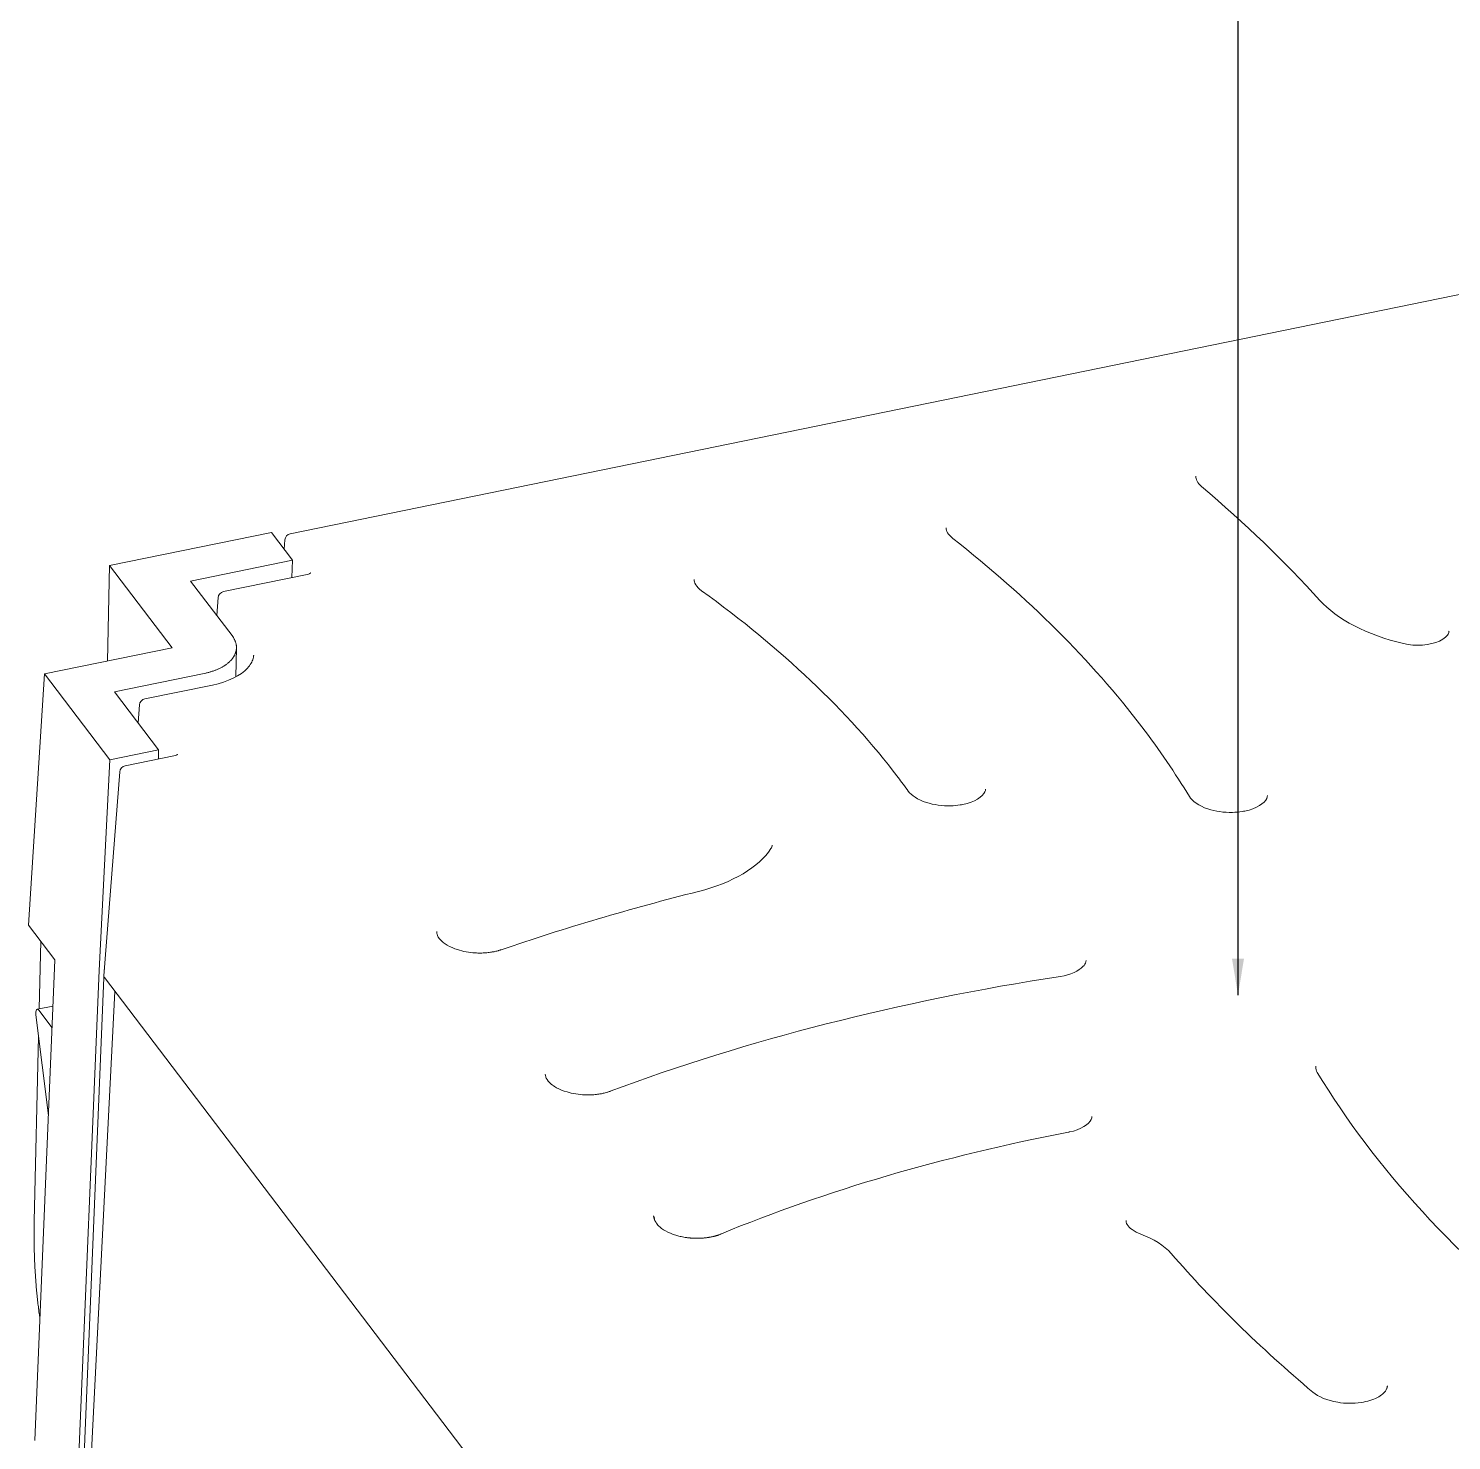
# Model space of a CAD drawing. Header units: millimetres. Extents: x 4267 to 8467, y 166 to 3136.
# Drawn here: x 4590.2 to 4687.8, y 1845.7 to 1942.5 of the extents above; entities that cross this region are included whole.
import ezdxf

# ---------------------------------------------------------------- set-up
doc = ezdxf.new("R2010")
doc.units = ezdxf.units.MM
doc.styles.get("Standard").update_dxf_attribs({"font": 'SimSun.ttf'})
doc.dimstyles.new('ISO-25', dxfattribs={"dimtxt": 2.5, "dimasz": 2.5, "dimexe": 1.25, "dimexo": 0.625, "dimtad": 1, "dimtxsty": 'Standard', "dimcen": 2.5, "dimadec": 0, "dimazin": 0, "dimtfac": 1, "dimtmove": 0, "dimatfit": 3, "dimfxl": 1, "dimarcsym": 0})

msp = doc.modelspace()

# ---------------------------------------------------------------- linework, layer by layer
at = {"linetype": 'Continuous', "lineweight": 5}
for p, q in [((4691.129, 1924.833, 326.374), (4608.195, 1907.862, 326.374)), ((4595.814, 1905.683, 326.374), (4606.905, 1907.952, 326.374)), ((4606.905, 1907.952, 326.374), (4608.348, 1906.055, 326.374)), ((4607.831, 1907.45, 326.374), (4607.78, 1906.802, 326.374)), ((4595.658, 1899.137, 326.374), (4595.814, 1905.683, 326.374)), ((4595.814, 1905.683, 326.374), (4600.103, 1900.047, 326.374)), ((4601.361, 1904.626, 326.374), (4608.348, 1906.055, 326.374)), ((4608.348, 1906.055, 326.374), (4608.304, 1904.859, 326.374)), ((4604.207, 1900.886, 326.374), (4601.361, 1904.626, 326.374)), ((4609.35, 1905.073, 326.374), (4603.617, 1903.9, 326.374)), ((4603.253, 1903.488, 326.374), (4603.158, 1902.265, 326.374)), ((4600.103, 1900.047, 326.374), (4591.358, 1898.257, 326.374)), ((4604.469, 1898.065, 326.374), (4604.506, 1900.053, 326.374)), ((4591.358, 1898.257, 326.374), (4590.248, 1881.043, 326.374)), ((4591.358, 1898.257, 326.374), (4595.83, 1892.381, 326.374)), ((4596.145, 1897.035, 326.374), (4602.305, 1898.296, 326.374)), ((4599.168, 1893.064, 326.374), (4596.145, 1897.035, 326.374)), ((4602.854, 1897.496, 326.374), (4598.22, 1896.548, 326.374)), ((4597.856, 1896.135, 326.374), (4597.761, 1894.913, 326.374)), ((4595.83, 1892.381, 326.374), (4599.168, 1893.064, 326.374)), ((4599.168, 1893.064, 326.374), (4599.154, 1892.423, 326.374)), ((4595.83, 1892.381, 326.374), (4595.093, 1877.924, 326.374)), ((4600.224, 1892.642, 326.374), (4596.874, 1891.956, 326.374)), ((4596.51, 1891.544, 326.374), (4595.419, 1877.562, 326.374)), ((4590.248, 1881.043, 326.374), (4592.064, 1878.656, 326.374)), ((4591.095, 1879.93, 326.374), (4590.987, 1875.297, 326.374)), ((4592.064, 1878.656, 326.374), (4590.674, 1845.703, 326.374)), ((4593.572, 1841.869, 326.374), (4595.093, 1877.924, 326.374)), ((4593.942, 1841.945, 326.374), (4595.428, 1877.993, 326.374)), ((4595.428, 1877.993, 326.374), (4595.453, 1877.998, 326.374)), ((4595.428, 1877.993, 326.374), (4595.45, 1877.964, 326.374)), ((4595.455, 1877.448, 326.374), (4631.563, 1830.003, 326.374)), ((4596.18, 1876.495, 326.374), (4593.83, 1830.359, 326.374)), ((4591.931, 1875.49, 326.374), (4590.841, 1875.267, 326.374)), ((4591.868, 1873.996, 326.374), (4590.952, 1875.2, 326.374)), ((4590.758, 1874.893, 326.374), (4591.614, 1867.975, 326.374)), ((4590.942, 1873.402, 326.374), (4590.646, 1860.735, 326.374))]:
    msp.add_line(p, q, dxfattribs=at)
for points in [[(4609.598, 1905.183), (4609.596, 1905.182, -0.001584), (4609.594, 1905.181, -0.001574), (4609.592, 1905.179, -0.001562), (4609.591, 1905.178, -0.001548), (4609.589, 1905.176, -0.001535), (4609.587, 1905.175, -0.001523), (4609.585, 1905.173, -0.001511), (4609.584, 1905.172, -0.001499), (4609.582, 1905.17, -0.001487), (4609.58, 1905.169, -0.001475), (4609.578, 1905.168, -0.001464), (4609.576, 1905.166, -0.001452), (4609.574, 1905.165, -0.001441), (4609.572, 1905.163, -0.00143), (4609.57, 1905.162, -0.001419), (4609.568, 1905.161, -0.001408), (4609.566, 1905.159, -0.001398), (4609.564, 1905.158, -0.001388), (4609.562, 1905.157, -0.001377), (4609.56, 1905.155, -0.001368), (4609.558, 1905.154, -0.001357), (4609.556, 1905.153, -0.001347), (4609.554, 1905.151, -0.001338), (4609.552, 1905.15, -0.001332), (4609.55, 1905.149, -0.001319), (4609.548, 1905.147, -0.001302), (4609.546, 1905.146, -0.001304), (4609.544, 1905.145, -0.001322), (4609.542, 1905.143, -0.001276), (4609.54, 1905.142, -0.001184), (4609.538, 1905.141, -0.001298), (4609.535, 1905.14, -0.001536), (4609.533, 1905.138, -0.001158), (4609.531, 1905.137, -0.000397), (4609.529, 1905.136, -0.00162), (4609.527, 1905.135, -0.002755), (4609.523, 1905.133, -0.001334), (4609.518, 1905.13, -0.000704)], [(4609.598, 1905.183), (4609.596, 1905.183, 0.001744), (4609.595, 1905.182, 0.001752), (4609.593, 1905.181, 0.00176), (4609.592, 1905.18, 0.001768), (4609.591, 1905.179, 0.001775), (4609.589, 1905.179, 0.001783), (4609.588, 1905.178, 0.00179), (4609.587, 1905.177, 0.001797), (4609.585, 1905.176, 0.001805), (4609.584, 1905.175, 0.001812), (4609.583, 1905.174, 0.001819), (4609.581, 1905.173, 0.001825), (4609.58, 1905.172, 0.001834), (4609.579, 1905.171, 0.001843), (4609.577, 1905.171, 0.001846), (4609.576, 1905.17, 0.001841), (4609.575, 1905.169, 0.001864), (4609.574, 1905.168, 0.001908), (4609.572, 1905.167, 0.00186), (4609.571, 1905.166, 0.001743), (4609.57, 1905.165, 0.001929), (4609.569, 1905.164, 0.002306), (4609.567, 1905.163, 0.001759), (4609.566, 1905.162, 0.000609), (4609.565, 1905.161, 0.002486), (4609.564, 1905.16, 0.004301), (4609.562, 1905.158, 0.002116), (4609.559, 1905.156, 0.001125)], [(4603.253, 1903.488), (4603.253, 1903.488, -0.000007), (4603.253, 1903.488, -0.000007), (4603.253, 1903.488, -0.000007), (4603.253, 1903.488, -0.000007), (4603.253, 1903.488, -0.000007), (4603.253, 1903.488, -0.000007), (4603.253, 1903.488, -0.000007), (4603.253, 1903.488, -0.000007), (4603.253, 1903.488, -0.000007), (4603.253, 1903.488, -0.000007), (4603.253, 1903.488, -0.000007), (4603.253, 1903.488, -0.000007), (4603.253, 1903.488, -0.000007), (4603.253, 1903.488, -0.000007), (4603.253, 1903.488, -0.000007), (4603.253, 1903.488, -0.000007), (4603.253, 1903.488, -0.000007), (4603.253, 1903.488, -0.000007), (4603.253, 1903.488, -0.000007), (4603.253, 1903.488, -0.000007), (4603.253, 1903.488, -0.000007), (4603.253, 1903.488, -0.000009), (4603.253, 1903.488, -0.000007), (4603.253, 1903.488, -0.000002), (4603.253, 1903.488, -0.000009), (4603.253, 1903.488, -0.000016), (4603.253, 1903.488, -0.000008), (4603.253, 1903.488, -0.000004)], [(4602.305, 1898.296), (4602.407, 1898.318, 0.004973), (4602.509, 1898.342, 0.005), (4602.609, 1898.367, 0.005085), (4602.708, 1898.395, 0.005263), (4602.805, 1898.425, 0.005427), (4602.902, 1898.456, 0.005581), (4602.996, 1898.489, 0.005748), (4603.088, 1898.524, 0.005934), (4603.179, 1898.561, 0.00613), (4603.267, 1898.6, 0.006333), (4603.353, 1898.64, 0.006552), (4603.436, 1898.682, 0.006779), (4603.517, 1898.725, 0.007026), (4603.596, 1898.77, 0.007275), (4603.671, 1898.816, 0.007549), (4603.743, 1898.864, 0.00782), (4603.813, 1898.913, 0.008122), (4603.879, 1898.963, 0.008415), (4603.942, 1899.014, 0.00874), (4604.002, 1899.066, 0.009044), (4604.058, 1899.119, 0.009394), (4604.111, 1899.173, 0.009724), (4604.161, 1899.227, 0.01006), (4604.208, 1899.283, 0.01033), (4604.25, 1899.339, 0.010772), (4604.29, 1899.395, 0.011155), (4604.327, 1899.453, 0.011498), (4604.36, 1899.512, 0.011993), (4604.39, 1899.571, 0.01244), (4604.417, 1899.632, 0.012835), (4604.441, 1899.693, 0.013194), (4604.461, 1899.755, 0.013529), (4604.477, 1899.818, 0.013821), (4604.49, 1899.881, 0.014072), (4604.5, 1899.945, 0.014198), (4604.505, 1900.009, 0.014212), (4604.507, 1900.073, 0.014344), (4604.505, 1900.137, 0.014564), (4604.5, 1900.202, 0.01405), (4604.491, 1900.266, 0.013003), (4604.478, 1900.33, 0.014018), (4604.461, 1900.394, 0.016174), (4604.44, 1900.46, 0.012068), (4604.418, 1900.521, 0.00442), (4604.396, 1900.577, 0.016101), (4604.36, 1900.646, 0.025878), (4604.296, 1900.751, 0.012078), (4604.207, 1900.887, 0.006274)], [(4600.472, 1892.753), (4600.471, 1892.751, -0.001557), (4600.469, 1892.75, -0.001548), (4600.467, 1892.748, -0.001537), (4600.465, 1892.747, -0.001524), (4600.464, 1892.745, -0.001512), (4600.462, 1892.744, -0.001501), (4600.46, 1892.742, -0.001489), (4600.458, 1892.741, -0.001478), (4600.456, 1892.74, -0.001467), (4600.454, 1892.738, -0.001456), (4600.453, 1892.737, -0.001445), (4600.451, 1892.735, -0.001434), (4600.449, 1892.734, -0.001423), (4600.447, 1892.733, -0.001413), (4600.445, 1892.731, -0.001403), (4600.443, 1892.73, -0.001393), (4600.441, 1892.729, -0.001383), (4600.439, 1892.727, -0.001373), (4600.437, 1892.726, -0.001363), (4600.435, 1892.724, -0.001354), (4600.433, 1892.723, -0.001344), (4600.431, 1892.722, -0.001334), (4600.429, 1892.72, -0.001326), (4600.427, 1892.719, -0.001319), (4600.425, 1892.718, -0.001307), (4600.423, 1892.716, -0.001291), (4600.421, 1892.715, -0.001293), (4600.419, 1892.714, -0.001311), (4600.416, 1892.713, -0.001265), (4600.414, 1892.711, -0.001174), (4600.412, 1892.71, -0.001288), (4600.41, 1892.709, -0.001524), (4600.408, 1892.708, -0.001149), (4600.406, 1892.706, -0.000394), (4600.404, 1892.705, -0.001608), (4600.401, 1892.704, -0.002735), (4600.397, 1892.702, -0.001324), (4600.392, 1892.699, -0.000699)], [(4600.472, 1892.753), (4600.471, 1892.752, 0.001754), (4600.469, 1892.751, 0.001763), (4600.468, 1892.75, 0.001772), (4600.467, 1892.749, 0.00178), (4600.465, 1892.749, 0.001789), (4600.464, 1892.748, 0.001798), (4600.463, 1892.747, 0.001806), (4600.461, 1892.746, 0.001815), (4600.46, 1892.745, 0.001823), (4600.458, 1892.744, 0.001832), (4600.457, 1892.743, 0.00184), (4600.456, 1892.743, 0.001847), (4600.455, 1892.742, 0.001857), (4600.453, 1892.741, 0.001868), (4600.452, 1892.74, 0.001871), (4600.451, 1892.739, 0.001868), (4600.449, 1892.738, 0.001892), (4600.448, 1892.737, 0.001937), (4600.447, 1892.736, 0.001891), (4600.446, 1892.735, 0.001772), (4600.444, 1892.734, 0.001962), (4600.443, 1892.733, 0.002348), (4600.442, 1892.732, 0.001792), (4600.441, 1892.731, 0.00062), (4600.44, 1892.73, 0.002534), (4600.438, 1892.729, 0.00439), (4600.436, 1892.728, 0.002162), (4600.434, 1892.725, 0.00115)], [(4596.51, 1891.544), (4596.51, 1891.544, -0.000007), (4596.51, 1891.544, -0.000007), (4596.51, 1891.544, -0.000007), (4596.51, 1891.544, -0.000007), (4596.51, 1891.544, -0.000007), (4596.51, 1891.544, -0.000007), (4596.51, 1891.544, -0.000007), (4596.51, 1891.544, -0.000007), (4596.51, 1891.544, -0.000007), (4596.51, 1891.544, -0.000007), (4596.51, 1891.544, -0.000007), (4596.51, 1891.544, -0.000007), (4596.51, 1891.544, -0.000007), (4596.51, 1891.544, -0.000007), (4596.51, 1891.544, -0.000007), (4596.51, 1891.544, -0.000007), (4596.51, 1891.544, -0.000007), (4596.51, 1891.544, -0.000007), (4596.51, 1891.544, -0.000007), (4596.51, 1891.544, -0.000007), (4596.51, 1891.544, -0.000007), (4596.51, 1891.544, -0.000009), (4596.51, 1891.544, -0.000007), (4596.51, 1891.544, -0.000002), (4596.51, 1891.544, -0.000009), (4596.51, 1891.544, -0.000016), (4596.51, 1891.544, -0.000008), (4596.51, 1891.544, -0.000004)], [(4618.813, 1879.754), (4618.807, 1879.759, -0.0008), (4618.8, 1879.763, -0.000805), (4618.793, 1879.768, -0.000809), (4618.787, 1879.773, -0.00081), (4618.78, 1879.777, -0.000813), (4618.774, 1879.782, -0.000815), (4618.767, 1879.786, -0.000818), (4618.761, 1879.791, -0.00082), (4618.754, 1879.796, -0.000823), (4618.748, 1879.8, -0.000825), (4618.742, 1879.805, -0.000828), (4618.735, 1879.81, -0.00083), (4618.729, 1879.814, -0.000833), (4618.723, 1879.819, -0.000837), (4618.716, 1879.824, -0.000838), (4618.71, 1879.828, -0.000835), (4618.704, 1879.833, -0.000845), (4618.698, 1879.838, -0.000864), (4618.692, 1879.843, -0.000843), (4618.686, 1879.847, -0.00079), (4618.68, 1879.852, -0.000873), (4618.674, 1879.857, -0.001042), (4618.668, 1879.862, -0.000797), (4618.662, 1879.866, -0.000279), (4618.657, 1879.87, -0.001123), (4618.65, 1879.876, -0.001944), (4618.64, 1879.884, -0.00096), (4618.627, 1879.895, -0.000512)], [(4595.455, 1877.448), (4595.453, 1877.451, -0.004832), (4595.45, 1877.455, -0.004819), (4595.448, 1877.458, -0.004874), (4595.446, 1877.461, -0.005013), (4595.444, 1877.465, -0.005123), (4595.442, 1877.468, -0.005224), (4595.44, 1877.472, -0.00532), (4595.437, 1877.476, -0.005431), (4595.436, 1877.479, -0.005531), (4595.434, 1877.483, -0.005638), (4595.432, 1877.487, -0.005734), (4595.431, 1877.49, -0.005835), (4595.429, 1877.494, -0.005933), (4595.428, 1877.498, -0.006045), (4595.426, 1877.502, -0.006117), (4595.425, 1877.506, -0.00617), (4595.424, 1877.51, -0.006308), (4595.423, 1877.514, -0.006532), (4595.422, 1877.518, -0.006408), (4595.421, 1877.522, -0.006033), (4595.42, 1877.526, -0.006751), (4595.42, 1877.53, -0.008175), (4595.419, 1877.534, -0.006197), (4595.419, 1877.538, -0.002024), (4595.418, 1877.541, -0.008915), (4595.418, 1877.546, -0.015487), (4595.418, 1877.553, -0.00751), (4595.419, 1877.562, -0.003938)], [(4626.312, 1869.977), (4626.305, 1869.981, -0.000778), (4626.298, 1869.986, -0.000783), (4626.291, 1869.99, -0.000787), (4626.284, 1869.995, -0.000788), (4626.277, 1869.999, -0.00079), (4626.27, 1870.004, -0.000793), (4626.263, 1870.008, -0.000796), (4626.256, 1870.013, -0.000798), (4626.249, 1870.017, -0.000801), (4626.243, 1870.022, -0.000803), (4626.236, 1870.027, -0.000806), (4626.229, 1870.031, -0.000808), (4626.223, 1870.036, -0.000811), (4626.216, 1870.04, -0.000815), (4626.21, 1870.045, -0.000816), (4626.203, 1870.05, -0.000813), (4626.196, 1870.054, -0.000823), (4626.19, 1870.059, -0.000842), (4626.184, 1870.064, -0.000821), (4626.177, 1870.068, -0.000769), (4626.171, 1870.073, -0.000851), (4626.165, 1870.078, -0.001016), (4626.158, 1870.082, -0.000777), (4626.152, 1870.087, -0.000272), (4626.147, 1870.091, -0.001095), (4626.14, 1870.096, -0.001896), (4626.129, 1870.104, -0.000936), (4626.115, 1870.115, -0.000499)], [(4661.606, 1866.856), (4661.605, 1866.856, 0.000005), (4661.604, 1866.856, 0.000005), (4661.603, 1866.855, 0.000005), (4661.603, 1866.855, 0.000005), (4661.602, 1866.855, 0.000005), (4661.601, 1866.855, 0.000005), (4661.6, 1866.855, 0.000005), (4661.599, 1866.855, 0.000005), (4661.598, 1866.854, 0.000005), (4661.597, 1866.854, 0.000005), (4661.597, 1866.854, 0.000005), (4661.596, 1866.854, 0.000005), (4661.595, 1866.854, 0.000005), (4661.594, 1866.854, 0.000005), (4661.593, 1866.853, 0.000005), (4661.592, 1866.853, 0.000005), (4661.592, 1866.853, 0.000005), (4661.591, 1866.853, 0.000005), (4661.59, 1866.853, 0.000005), (4661.589, 1866.853, 0.000005), (4661.588, 1866.852, 0.000005), (4661.587, 1866.852, 0.000005), (4661.587, 1866.852, 0.000005), (4661.586, 1866.852, 0.000006), (4661.585, 1866.852, 0.000005), (4661.584, 1866.852, 0.000003), (4661.583, 1866.851, 0.000006), (4661.582, 1866.851, 0.000013), (4661.581, 1866.851, 0.000001), (4661.581, 1866.851, -0.000034), (4661.58, 1866.851, -0.000068), (4661.579, 1866.851, -0.000108), (4661.578, 1866.85, -0.000122), (4661.577, 1866.85, -0.000114), (4661.576, 1866.85, -0.000112), (4661.576, 1866.85, -0.000114), (4661.575, 1866.85, -0.000115), (4661.574, 1866.85, -0.000115), (4661.573, 1866.849, -0.000115), (4661.572, 1866.849, -0.000116), (4661.572, 1866.849, -0.000116), (4661.571, 1866.849, -0.000117), (4661.57, 1866.849, -0.000117), (4661.569, 1866.849, -0.000118), (4661.568, 1866.848, -0.000118), (4661.567, 1866.848, -0.000117), (4661.567, 1866.848, -0.000119), (4661.566, 1866.848, -0.000122), (4661.565, 1866.848, -0.000119), (4661.564, 1866.848, -0.000111), (4661.563, 1866.848, -0.000123), (4661.562, 1866.847, -0.000147), (4661.562, 1866.847, -0.000112), (4661.561, 1866.847, -0.000039), (4661.56, 1866.847, -0.000159), (4661.559, 1866.847, -0.000276), (4661.558, 1866.847, -0.000135), (4661.556, 1866.846, -0.000072)], [(4591.028, 1854.088), (4590.997, 1854.31, -0.00144), (4590.968, 1854.531, -0.001444), (4590.939, 1854.753, -0.001442), (4590.912, 1854.975, -0.001433), (4590.887, 1855.197, -0.001427), (4590.862, 1855.419, -0.001421), (4590.839, 1855.64, -0.001416), (4590.817, 1855.862, -0.00141), (4590.797, 1856.084, -0.001404), (4590.777, 1856.306, -0.001398), (4590.759, 1856.528, -0.001393), (4590.742, 1856.75, -0.001386), (4590.727, 1856.972, -0.001381), (4590.713, 1857.194, -0.001377), (4590.699, 1857.416, -0.001368), (4590.688, 1857.638, -0.001354), (4590.677, 1857.86, -0.00136), (4590.667, 1858.082, -0.00138), (4590.659, 1858.304, -0.001337), (4590.652, 1858.525, -0.001245), (4590.646, 1858.745, -0.001365), (4590.641, 1858.968, -0.001614), (4590.638, 1859.196, -0.001226), (4590.636, 1859.41, -0.000434), (4590.634, 1859.604, -0.001708), (4590.635, 1859.853, -0.002914), (4590.639, 1860.235, -0.001426), (4590.646, 1860.735, -0.000758)], [(4633.108, 1861.11), (4633.108, 1861.098, 0.003654), (4633.11, 1861.085, 0.003607), (4633.111, 1861.073, 0.003598), (4633.112, 1861.06, 0.003636), (4633.114, 1861.048, 0.003656), (4633.116, 1861.035, 0.003671), (4633.118, 1861.023, 0.003683), (4633.12, 1861.01, 0.003703), (4633.123, 1860.997, 0.003715), (4633.125, 1860.985, 0.003733), (4633.128, 1860.972, 0.003743), (4633.131, 1860.959, 0.00376), (4633.134, 1860.947, 0.00377), (4633.138, 1860.934, 0.003786), (4633.141, 1860.921, 0.003794), (4633.145, 1860.909, 0.003808), (4633.149, 1860.896, 0.003815), (4633.154, 1860.883, 0.003828), (4633.158, 1860.871, 0.003833), (4633.163, 1860.858, 0.003845), (4633.168, 1860.845, 0.003848), (4633.173, 1860.833, 0.003855), (4633.178, 1860.82, 0.00386), (4633.184, 1860.808, 0.003876), (4633.19, 1860.795, 0.003865), (4633.196, 1860.783, 0.003846), (4633.202, 1860.77, 0.00388), (4633.209, 1860.758, 0.003968), (4633.215, 1860.745, 0.003844), (4633.222, 1860.733, 0.00358), (4633.23, 1860.72, 0.003966), (4633.237, 1860.708, 0.004753), (4633.245, 1860.695, 0.003563), (4633.253, 1860.684, 0.001148), (4633.26, 1860.673, 0.005085), (4633.269, 1860.659, 0.008719), (4633.285, 1860.639, 0.004183), (4633.305, 1860.611, 0.002185)], [(4635.176, 1859.646), (4635.263, 1859.631, 0.004006), (4635.348, 1859.619, 0.00413), (4635.434, 1859.608, 0.00413), (4635.518, 1859.598, 0.004005), (4635.602, 1859.589, 0.003938), (4635.686, 1859.583, 0.003882), (4635.768, 1859.577, 0.003842), (4635.85, 1859.573, 0.003778), (4635.93, 1859.57, 0.003742), (4636.01, 1859.568, 0.003688), (4636.088, 1859.567, 0.003659), (4636.166, 1859.568, 0.003611), (4636.242, 1859.57, 0.003587), (4636.316, 1859.572, 0.003544), (4636.39, 1859.576, 0.003526), (4636.462, 1859.581, 0.003486), (4636.532, 1859.586, 0.003473), (4636.602, 1859.593, 0.003438), (4636.669, 1859.6, 0.003428), (4636.736, 1859.608, 0.003397), (4636.801, 1859.617, 0.003391), (4636.864, 1859.626, 0.00336), (4636.926, 1859.636, 0.003359), (4636.987, 1859.647, 0.003337), (4637.046, 1859.658, 0.003332), (4637.103, 1859.67, 0.003293), (4637.159, 1859.682, 0.003316), (4637.214, 1859.695, 0.003345), (4637.268, 1859.708, 0.003278), (4637.319, 1859.721, 0.003087), (4637.369, 1859.735, 0.003338), (4637.419, 1859.749, 0.003858), (4637.468, 1859.764, 0.003077), (4637.513, 1859.778, 0.00134), (4637.554, 1859.791, 0.004077), (4637.602, 1859.808, 0.006982), (4637.674, 1859.835, 0.003666), (4637.765, 1859.871, 0.002062)], [(4637.765, 1859.871), (4637.764, 1859.871, 0.002913), (4637.762, 1859.871, 0.002924), (4637.76, 1859.87, 0.002941), (4637.758, 1859.87, 0.002965), (4637.756, 1859.87, 0.002987), (4637.755, 1859.87, 0.003007), (4637.753, 1859.87, 0.003026), (4637.751, 1859.87, 0.003045), (4637.749, 1859.87, 0.003064), (4637.747, 1859.869, 0.003083), (4637.745, 1859.869, 0.0031), (4637.744, 1859.869, 0.003116), (4637.742, 1859.869, 0.003135), (4637.74, 1859.868, 0.003156), (4637.738, 1859.868, 0.003164), (4637.737, 1859.868, 0.003159), (4637.735, 1859.867, 0.0032), (4637.733, 1859.867, 0.003279), (4637.731, 1859.866, 0.003198), (4637.73, 1859.866, 0.002995), (4637.728, 1859.865, 0.003318), (4637.726, 1859.865, 0.003971), (4637.725, 1859.864, 0.003021), (4637.723, 1859.864, 0.001034), (4637.721, 1859.863, 0.004278), (4637.72, 1859.863, 0.007391), (4637.717, 1859.862, 0.00362), (4637.713, 1859.86, 0.001918)]]:
    msp.add_lwpolyline(points, format="xyb", dxfattribs=at)
for points in [[(4670.68, 1911.098, 326.374), (4670.377, 1911.355, 326.374), (4670.273, 1911.606, 326.374), (4670.287, 1911.81, 326.374)], [(4678.782, 1903.303, 326.374), (4676.354, 1905.979, 326.374), (4673.646, 1908.584, 326.374), (4670.68, 1911.098, 326.374)], [(4608.195, 1907.862, 326.374), (4608, 1907.825, 326.374), (4607.843, 1907.648, 326.374), (4607.831, 1907.45, 326.374)], [(4653.616, 1907.551, 326.374), (4653.283, 1907.812, 326.374), (4653.16, 1908.077, 326.374), (4653.169, 1908.269, 326.374)], [(4666.584, 1894.628, 326.374), (4663.132, 1899.165, 326.374), (4658.772, 1903.509, 326.374), (4653.616, 1907.551, 326.374)], [(4609.518, 1905.13, 326.374), (4609.48, 1905.11, 326.374), (4609.421, 1905.086, 326.374), (4609.349, 1905.073, 326.374)], [(4636.397, 1903.96, 326.374), (4636.014, 1904.235, 326.374), (4635.868, 1904.528, 326.374), (4635.879, 1904.731, 326.374)], [(4603.617, 1903.9, 326.374), (4603.422, 1903.863, 326.374), (4603.265, 1903.686, 326.374), (4603.253, 1903.487, 326.374)], [(4649.866, 1891.17, 326.374), (4646.406, 1895.717, 326.374), (4641.861, 1900.031, 326.374), (4636.397, 1903.96, 326.374)], [(4684.514, 1900.341, 326.374), (4682.039, 1900.916, 326.374), (4679.936, 1902.016, 326.374), (4678.782, 1903.303, 326.374)], [(4598.22, 1896.547, 326.374), (4598.025, 1896.511, 326.374), (4597.868, 1896.333, 326.374), (4597.856, 1896.135, 326.374)], [(4669.845, 1889.845, 326.374), (4668.869, 1891.459, 326.374), (4667.781, 1893.055, 326.374), (4666.584, 1894.628, 326.374)], [(4596.874, 1891.956, 326.374), (4596.679, 1891.919, 326.374), (4596.522, 1891.742, 326.374), (4596.51, 1891.544, 326.374)], [(4600.392, 1892.699, 326.374), (4600.355, 1892.679, 326.374), (4600.296, 1892.655, 326.374), (4600.224, 1892.642, 326.374)], [(4650.568, 1890.224, 326.374), (4650.339, 1890.54, 326.374), (4650.105, 1890.855, 326.374), (4649.866, 1891.17, 326.374)], [(4641.151, 1886.28, 326.374), (4640.33, 1885.031, 326.374), (4638.52, 1883.927, 326.374), (4636.192, 1883.35, 326.374)], [(4641.238, 1886.531, 326.374), (4641.233, 1886.446, 326.374), (4641.21, 1886.37, 326.374), (4641.151, 1886.28, 326.374)], [(4636.192, 1883.35, 326.374), (4631.523, 1882.173, 326.374), (4626.998, 1880.836, 326.374), (4622.65, 1879.349, 326.374)], [(4660.992, 1877.525, 326.374), (4649.964, 1875.824, 326.374), (4639.518, 1873.158, 326.374), (4630.138, 1869.649, 326.374)], [(4678.608, 1870.931, 326.374), (4678.53, 1871.061, 326.374), (4678.502, 1871.175, 326.374), (4678.508, 1871.359, 326.374)], [(4695.523, 1852.486, 326.374), (4688.267, 1858.173, 326.374), (4682.541, 1864.42, 326.374), (4678.608, 1870.931, 326.374)], [(4661.556, 1866.846, 326.374), (4652.984, 1865.198, 326.374), (4644.924, 1862.837, 326.374), (4637.713, 1859.86, 326.374)], [(4633.161, 1860.927, 326.374), (4633.158, 1860.97, 326.374), (4633.158, 1860.984, 326.374), (4633.159, 1860.997, 326.374)], [(4668.592, 1858.519, 326.374), (4668.112, 1859.071, 326.374), (4667.388, 1859.528, 326.374), (4666.521, 1859.849, 326.374)], [(4678.308, 1849.015, 326.374), (4674.687, 1852.068, 326.374), (4671.438, 1855.246, 326.374), (4668.592, 1858.519, 326.374)]]:
    msp.add_open_spline(points, degree=3, dxfattribs=at)
for points, knots in [([(4687.638, 1901.193, 326.374), (4687.639, 1901.186, 326.374), (4687.631, 1901.132, 326.374), (4687.606, 1900.947, 326.374), (4686.941, 1900.277, 326.374), (4685.338, 1900.134, 326.374), (4684.514, 1900.341, 326.374)], [0, 0, 0, 0, 0.017964, 0.112055, 0.42951, 1, 1, 1, 1]), ([(4605.69, 1899.553, 326.374), (4605.689, 1899.54, 326.374), (4605.683, 1899.458, 326.374), (4605.623, 1899.168, 326.374), (4605.176, 1898.352, 326.374), (4603.927, 1897.708, 326.374), (4602.854, 1897.496, 326.374)], [0, 0, 0, 0, 0.016669, 0.101399, 0.369835, 1, 1, 1, 1]), ([(4654.315, 1889.309, 326.374), (4654.253, 1889.297, 326.374), (4653.982, 1889.248, 326.374), (4653.134, 1889.17, 326.374), (4651.616, 1889.379, 326.374), (4650.764, 1889.939, 326.374), (4650.568, 1890.224, 326.374)], [0, 0, 0, 0, 0.044427, 0.190902, 0.564577, 1, 1, 1, 1]), ([(4655.868, 1890.37, 326.374), (4655.858, 1890.307, 326.374), (4655.799, 1889.948, 326.374), (4655.12, 1889.461, 326.374), (4654.315, 1889.309, 326.374)], [0, 0, 0, 0, 0.181309, 1, 1, 1, 1]), ([(4673.639, 1888.86, 326.374), (4673.578, 1888.848, 326.374), (4673.306, 1888.798, 326.374), (4672.45, 1888.721, 326.374), (4670.871, 1888.94, 326.374), (4670.013, 1889.548, 326.374), (4669.845, 1889.845, 326.374)], [0, 0, 0, 0, 0.042872, 0.184538, 0.549845, 1, 1, 1, 1]), ([(4675.192, 1889.921, 326.374), (4675.182, 1889.858, 326.374), (4675.123, 1889.499, 326.374), (4674.444, 1889.012, 326.374), (4673.639, 1888.86, 326.374)], [0, 0, 0, 0, 0.181535, 1, 1, 1, 1]), ([(4618.627, 1879.895, 326.374), (4618.466, 1880.033, 326.374), (4618.326, 1880.213, 326.374), (4618.253, 1880.437, 326.374), (4618.238, 1880.521, 326.374), (4618.244, 1880.6, 326.374)], [0.7196569, 0.7196569, 0.7196569, 0.7196569, 0.8829446, 0.9117149, 1, 1, 1, 1]), ([(4622.65, 1879.349, 326.374), (4622.638, 1879.345, 326.374), (4622.62, 1879.339, 326.374), (4622.596, 1879.331, 326.374), (4622.555, 1879.317, 326.374), (4622.504, 1879.302, 326.374), (4622.405, 1879.274, 326.374), (4622.298, 1879.247, 326.374), (4622.125, 1879.209, 326.374), (4621.898, 1879.17, 326.374), (4621.591, 1879.136, 326.374), (4621.242, 1879.121, 326.374), (4620.577, 1879.137, 326.374), (4619.741, 1879.289, 326.374), (4619.099, 1879.57, 326.374), (4618.86, 1879.722, 326.374), (4618.813, 1879.754, 326.374)], [0, 0, 0, 0, 0.0069267, 0.0103795, 0.013825, 0.0308935, 0.0393562, 0.0684633, 0.0888305, 0.1301142, 0.1834017, 0.2386608, 0.2955397, 0.495689, 0.6343664, 0.6717751, 0.6717751, 0.6717751, 0.6717751]), ([(4662.758, 1878.623, 326.374), (4662.757, 1878.616, 326.374), (4662.753, 1878.577, 326.374), (4662.724, 1878.451, 326.374), (4662.496, 1878.019, 326.374), (4661.696, 1877.625, 326.374), (4660.992, 1877.525, 326.374)], [0, 0, 0, 0, 0.022155, 0.096384, 0.346551, 1, 1, 1, 1]), ([(4590.952, 1875.2, 326.374), (4590.922, 1875.239, 326.374), (4590.891, 1875.262, 326.374), (4590.836, 1875.272, 326.374), (4590.811, 1875.259, 326.374), (4590.773, 1875.199, 326.374), (4590.76, 1875.152, 326.374), (4590.748, 1875.035, 326.374), (4590.749, 1874.966, 326.374), (4590.758, 1874.893, 326.374)], [0, 0, 0, 0, 0.25, 0.25, 0.5, 0.5, 0.75, 0.75, 1, 1, 1, 1]), ([(4626.115, 1870.115, 326.374), (4625.936, 1870.258, 326.374), (4625.781, 1870.443, 326.374), (4625.695, 1870.676, 326.374), (4625.678, 1870.761, 326.374), (4625.68, 1870.824, 326.374)], [0.7145084, 0.7145084, 0.7145084, 0.7145084, 0.8818379, 0.9108458, 1, 1, 1, 1]), ([(4630.138, 1869.649, 326.374), (4630.127, 1869.645, 326.374), (4630.109, 1869.638, 326.374), (4630.086, 1869.63, 326.374), (4630.045, 1869.616, 326.374), (4629.995, 1869.599, 326.374), (4629.898, 1869.569, 326.374), (4629.792, 1869.539, 326.374), (4629.622, 1869.498, 326.374), (4629.401, 1869.455, 326.374), (4629.101, 1869.415, 326.374), (4628.757, 1869.394, 326.374), (4628.096, 1869.396, 326.374), (4627.253, 1869.534, 326.374), (4626.6, 1869.803, 326.374), (4626.355, 1869.949, 326.374), (4626.312, 1869.977, 326.374)], [0, 0, 0, 0, 0.0069818, 0.0104627, 0.0139369, 0.0311502, 0.0396892, 0.0690691, 0.0896397, 0.1303994, 0.1829354, 0.2375466, 0.2938998, 0.4933613, 0.6324985, 0.6663026, 0.6663026, 0.6663026, 0.6663026]), ([(4663.158, 1867.917, 326.374), (4663.149, 1867.851, 326.374), (4663.086, 1867.49, 326.374), (4662.402, 1867.007, 326.374), (4661.606, 1866.856, 326.374)], [0, 0, 0, 0, 0.189248, 1, 1, 1, 1]), ([(4635.176, 1859.646, 326.374), (4635.065, 1859.667, 326.374), (4634.67, 1859.751, 326.374), (4634.053, 1859.971, 326.374), (4633.545, 1860.301, 326.374), (4633.354, 1860.515, 326.374), (4633.305, 1860.611, 326.374)], [0.4153611, 0.4153611, 0.4153611, 0.4153611, 0.4722756, 0.606695, 0.7437674, 0.835283, 0.835283, 0.835283, 0.835283]), ([(4666.521, 1859.849, 326.374), (4666.288, 1859.934, 326.374), (4665.652, 1860.271, 326.374), (4665.481, 1860.639, 326.374), (4665.498, 1860.798, 326.374)], [0, 0, 0, 0, 0.333208, 1, 1, 1, 1]), ([(4683.411, 1849.456, 326.374), (4683.411, 1849.455, 326.374), (4683.411, 1849.452, 326.374), (4683.411, 1849.448, 326.374), (4683.411, 1849.442, 326.374), (4683.411, 1849.436, 326.374), (4683.41, 1849.424, 326.374), (4683.408, 1849.407, 326.374), (4683.404, 1849.372, 326.374), (4683.396, 1849.335, 326.374), (4683.375, 1849.267, 326.374), (4683.341, 1849.189, 326.374), (4683.255, 1849.055, 326.374), (4683.085, 1848.873, 326.374), (4682.61, 1848.553, 326.374), (4681.573, 1848.229, 326.374), (4679.778, 1848.243, 326.374), (4678.67, 1848.702, 326.374), (4678.308, 1849.015, 326.374)], [0, 0, 0, 0, 0.001466, 0.002936, 0.004776, 0.008473, 0.010329, 0.019675, 0.029148, 0.053273, 0.065635, 0.109777, 0.142554, 0.21158, 0.299756, 0.485499, 0.70591, 1, 1, 1, 1])]:
    msp.add_open_spline(points, degree=3, knots=knots, dxfattribs=at)

# ---------------------------------------------------------------- leaders
at = {"lineweight": 5}
msp.add_leader([(4673.172, 1876.241, 326.374), (4673.172, 2183.411, 326.374), (4801.515, 2183.411, 326.374)], dimstyle='ISO-25', override={"dimtxt": 10, "dimgap": 0.625, "dimtad": 0, "dimarcsym": 1}, dxfattribs=at)

doc.saveas('drawing.dxf')
